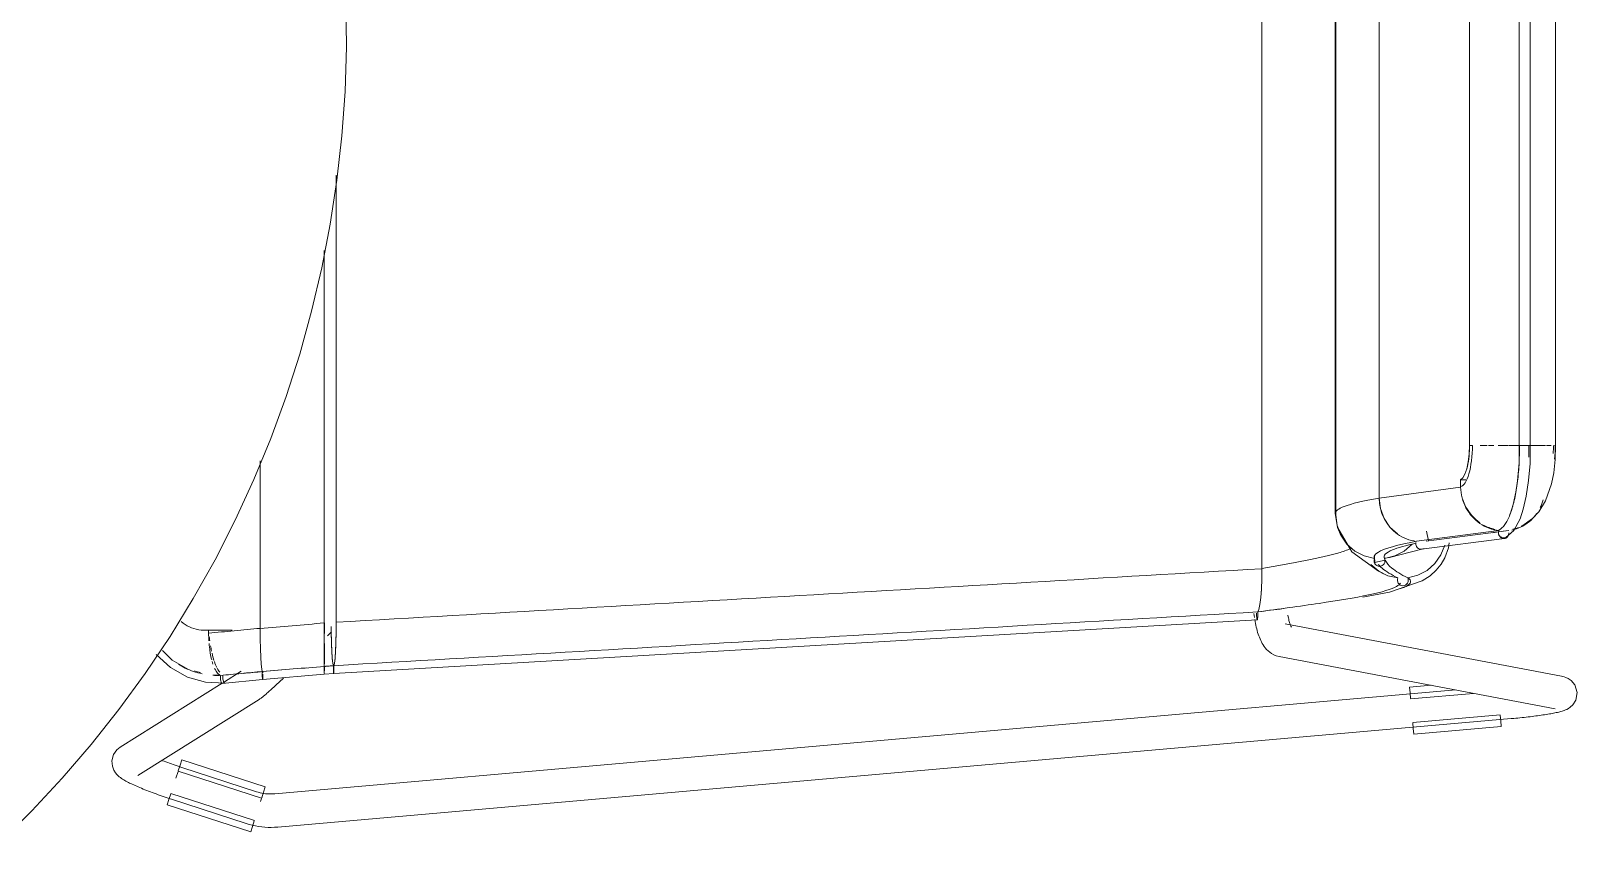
# Model space of a CAD drawing. Header units: millimetres. Extents: x 155927 to 295199, y -4084 to 97293.
# Drawn here: x 160035 to 160591, y 17118 to 17409 of the extents above; entities that cross this region are included whole.
import ezdxf

# ---------------------------------------------------------------- set-up
doc = ezdxf.new("R2010")
doc.units = ezdxf.units.MM
doc.header["$MEASUREMENT"] = 0
doc.layers.add('I-FURN', color=8, linetype='CONTINUOUS', lineweight=9)

msp = doc.modelspace()

# ---------------------------------------------------------------- linework, layer by layer
at = {"layer": 'I-FURN'}
for p, q in [((160477.61, 17216.29), (160477.61, 17599.69)), ((160477.61, 17599.69), (160477.61, 17216.29)), ((160503.96, 17579.84), (160503.96, 17275.04)), ((160504.12, 17235.6), (160504.12, 17580.38)), ((160504.12, 17580.38), (160504.12, 17235.6)), ((160519.71, 17241.63), (160519.71, 17574.34)), ((160519.71, 17574.34), (160519.71, 17241.63)), ((160552.18, 17555.42), (160552.18, 17260.56)), ((160552.24, 17260.56), (160552.24, 17555.42)), ((160570.08, 17555.42), (160570.08, 17260.56)), ((160574.04, 17260.56), (160574.04, 17555.42)), ((160583.08, 17260.56), (160583.08, 17555.42)), ((160148.55, 17403.67), (160148.41, 17419.67)), ((160148.06, 17387.68), (160148.55, 17403.67)), ((160146.93, 17371.72), (160148.06, 17387.68)), ((160145.16, 17355.82), (160146.93, 17371.72)), ((160142.76, 17340), (160145.16, 17355.82)), ((160144.88, 17197.04), (160144.88, 17357.61)), ((160144.88, 17357.61), (160144.88, 17197.04)), ((160139.72, 17324.29), (160142.76, 17340)), ((160140.56, 17196.77), (160140.56, 17330.51)), ((160140.56, 17330.51), (160140.56, 17196.77)), ((160136.06, 17308.72), (160139.72, 17324.29)), ((160131.78, 17293.3), (160136.06, 17308.72)), ((160126.89, 17278.07), (160131.78, 17293.3)), ((160121.39, 17263.05), (160126.89, 17278.07)), ((160503.96, 17275.04), (160503.96, 17236.13)), ((160115.3, 17248.25), (160121.39, 17263.05)), ((160552.18, 17260.56), (160552.07, 17257.53)), ((160558.56, 17260.56), (160556.09, 17260.56)), ((160560.92, 17260.56), (160559.08, 17260.56)), ((160566.1, 17260.56), (160562.55, 17260.56)), ((160566.3, 17260.56), (160570.11, 17260.56)), ((160570.11, 17260.56), (160566.3, 17260.56)), ((160570, 17254.34), (160570.08, 17260.56)), ((160574.04, 17260.56), (160570.09, 17260.56)), ((160570.09, 17260.56), (160570.19, 17260.56)), ((160570.19, 17260.56), (160570.42, 17260.56)), ((160570.42, 17260.56), (160570.75, 17260.56)), ((160570.75, 17260.56), (160571.16, 17260.56)), ((160571.16, 17260.56), (160571.64, 17260.56)), ((160571.64, 17260.56), (160572.14, 17260.56)), ((160572.14, 17260.56), (160572.63, 17260.56)), ((160572.63, 17260.56), (160573.08, 17260.56)), ((160573.08, 17260.56), (160573.47, 17260.56)), ((160573.47, 17260.56), (160573.78, 17260.56)), ((160573.78, 17260.56), (160573.97, 17260.56)), ((160573.8, 17260.56), (160576.83, 17260.56)), ((160576.81, 17260.56), (160573.8, 17260.56)), ((160574.04, 17260.56), (160573.95, 17254.02)), ((160573.97, 17260.56), (160574.04, 17260.56)), ((160579.56, 17260.56), (160576.98, 17260.56)), ((160581.59, 17260.56), (160579.84, 17260.56)), ((160583.06, 17260.56), (160582.78, 17260.56)), ((160582.91, 17260.56), (160583.08, 17260.56)), ((160583.08, 17260.56), (160582.97, 17255.53)), ((160117.6, 17254.95), (160117.6, 17194.83)), ((160117.6, 17194.83), (160117.6, 17254.95)), ((160551.75, 17254.67), (160551.24, 17252.18)), ((160552.07, 17257.53), (160551.75, 17254.67)), ((160569.47, 17247.77), (160570, 17254.34)), ((160573.95, 17254.02), (160573.46, 17247.9)), ((160582.97, 17255.53), (160582.46, 17250.71)), ((160549.78, 17248.85), (160548.92, 17248.21)), ((160550.57, 17250.2), (160549.78, 17248.85)), ((160551.24, 17252.18), (160550.57, 17250.2)), ((160582.46, 17250.71), (160581.67, 17246.68)), ((160108.62, 17233.72), (160115.3, 17248.25)), ((160548.99, 17245.49), (160519.71, 17241.63)), ((160548.92, 17248.21), (160550.89, 17248.21)), ((160548.92, 17248.21), (160548.99, 17245.49)), ((160548.94, 17248.21), (160550.89, 17248.21)), ((160567.91, 17239.33), (160568.88, 17243.76)), ((160568.88, 17243.76), (160569.47, 17247.77)), ((160573.46, 17247.9), (160572.62, 17242.28)), ((160581.67, 17246.68), (160579.55, 17240.63)), ((160519.71, 17241.63), (160520.19, 17237.86)), ((160520.19, 17237.86), (160521.51, 17234.32)), ((160566.82, 17235.89), (160567.91, 17239.33)), ((160571.52, 17237.59), (160570.36, 17234.13)), ((160572.62, 17242.28), (160571.52, 17237.59)), ((160579.55, 17240.63), (160577.15, 17236.74)), ((160101.36, 17219.46), (160108.62, 17233.72)), ((160503.96, 17236.14), (160504.76, 17231.1)), ((160504.59, 17231.81), (160504.12, 17235.6)), ((160504.12, 17235.6), (160504.59, 17231.81)), ((160505.96, 17228.24), (160504.59, 17231.81)), ((160504.59, 17231.81), (160505.95, 17228.24)), ((160521.51, 17234.32), (160523.59, 17231.2)), ((160570.36, 17234.13), (160568.17, 17230.02)), ((160574.86, 17234.27), (160570.96, 17231.59)), ((160577.15, 17236.74), (160574.86, 17234.27)), ((160504.76, 17231.1), (160506.13, 17227.92)), ((160504.83, 17230.95), (160509.94, 17222.29)), ((160505.95, 17228.24), (160508.12, 17225.1)), ((160508.13, 17225.1), (160505.96, 17228.24)), ((160523.59, 17231.2), (160526.33, 17228.72)), ((160562.79, 17229.93), (160533.09, 17226.09)), ((160535, 17223.26), (160564.77, 17227.11)), ((160536.64, 17226.11), (160566.33, 17229.95)), ((160537.42, 17226.23), (160536.73, 17229.72)), ((160565.14, 17229.8), (160560.37, 17229.18)), ((160568.17, 17230.02), (160565.27, 17227.47)), ((160570.96, 17231.59), (160570.77, 17231.49)), ((160508.12, 17225.1), (160511, 17222.59)), ((160511, 17222.6), (160508.13, 17225.1)), ((160509.94, 17222.29), (160519.48, 17215.31)), ((160514.4, 17220.84), (160511, 17222.6)), ((160511, 17222.59), (160514.39, 17220.84)), ((160514.39, 17220.84), (160518.11, 17219.94)), ((160518.09, 17221.01), (160518.14, 17218.13)), ((160521.61, 17219.94), (160525.33, 17220.84)), ((160535.08, 17223.27), (160523.46, 17220.3)), ((160525.33, 17220.84), (160528.72, 17222.59)), ((160528.72, 17222.59), (160531.6, 17225.1)), ((160532.94, 17225.62), (160532.9, 17225.12)), ((160532.9, 17225.12), (160532.98, 17224.63)), ((160532.98, 17224.63), (160533.17, 17224.17)), ((160533.17, 17224.17), (160533.47, 17223.79)), ((160533.47, 17223.79), (160533.85, 17223.5)), ((160533.85, 17223.5), (160534.29, 17223.31)), ((160534.29, 17223.31), (160534.76, 17223.24)), ((160534.76, 17223.24), (160535.23, 17223.31)), ((160535.23, 17223.31), (160535.67, 17223.5)), ((160539.76, 17218.11), (160541.93, 17221.19)), ((160541.93, 17221.19), (160543.33, 17224.71)), ((160543.38, 17220.12), (160544.67, 17223.72)), ((160544.67, 17223.72), (160544.9, 17225.49)), ((160093.54, 17205.5), (160101.36, 17219.46)), ((160477.56, 17212.52), (160477.61, 17216.29)), ((160477.61, 17216.21), (160477.56, 17212.52)), ((160519.56, 17215.37), (160516.72, 17217.76)), ((160516.72, 17217.76), (160519.56, 17215.36)), ((160517.91, 17218.98), (160517.95, 17219.48)), ((160517.94, 17219.47), (160517.91, 17218.98)), ((160517.99, 17218.49), (160517.91, 17218.98)), ((160517.91, 17218.98), (160517.99, 17218.49)), ((160518.11, 17219.94), (160517.94, 17219.47)), ((160517.95, 17219.48), (160518.11, 17219.95)), ((160518.19, 17218.04), (160517.99, 17218.49)), ((160517.99, 17218.49), (160518.19, 17218.03)), ((160518.01, 17218.43), (160521.9, 17219.27)), ((160518.51, 17217.66), (160518.19, 17218.04)), ((160518.19, 17218.03), (160518.51, 17217.65)), ((160518.91, 17217.36), (160518.51, 17217.66)), ((160518.51, 17217.65), (160518.91, 17217.36)), ((160519.37, 17217.17), (160518.91, 17217.36)), ((160518.91, 17217.36), (160519.37, 17217.17)), ((160519.86, 17217.11), (160519.37, 17217.17)), ((160519.37, 17217.17), (160519.86, 17217.1)), ((160519.48, 17215.31), (160521.23, 17214.42)), ((160522.88, 17213.73), (160519.56, 17215.37)), ((160519.56, 17215.36), (160522.88, 17213.72)), ((160520.35, 17217.17), (160519.86, 17217.11)), ((160519.86, 17217.1), (160520.35, 17217.17)), ((160520.81, 17217.36), (160520.35, 17217.17)), ((160520.35, 17217.17), (160520.81, 17217.36)), ((160521.21, 17217.66), (160520.81, 17217.36)), ((160520.81, 17217.36), (160521.21, 17217.65)), ((160521.53, 17218.04), (160521.21, 17217.66)), ((160521.21, 17217.65), (160521.53, 17218.03)), ((160521.73, 17218.49), (160521.53, 17218.04)), ((160521.53, 17218.03), (160521.73, 17218.49)), ((160523.46, 17220.3), (160521.59, 17219.98)), ((160521.61, 17219.95), (160521.77, 17219.48)), ((160521.78, 17219.47), (160521.61, 17219.94)), ((160521.81, 17218.98), (160521.73, 17218.49)), ((160521.73, 17218.49), (160521.81, 17218.98)), ((160521.77, 17219.48), (160521.81, 17218.98)), ((160521.81, 17218.98), (160521.78, 17219.47)), ((160533.61, 17213.89), (160536.93, 17215.63)), ((160536.93, 17215.63), (160539.76, 17218.11)), ((160538.01, 17213.69), (160540.26, 17215.68)), ((160540.26, 17215.68), (160542.04, 17217.85)), ((160542.04, 17217.85), (160543.38, 17220.12)), ((160477.4, 17208.99), (160477.56, 17212.52)), ((160477.55, 17212.46), (160477.4, 17208.98)), ((160526.5, 17212.94), (160522.88, 17213.73)), ((160522.88, 17213.72), (160526.5, 17212.94)), ((160523.47, 17207.88), (160535.19, 17211.87)), ((160526.34, 17212.46), (160526.31, 17211.96)), ((160526.31, 17211.96), (160526.41, 17211.47)), ((160526.32, 17211.96), (160526.35, 17212.46)), ((160526.41, 17211.47), (160526.32, 17211.96)), ((160526.5, 17212.94), (160526.34, 17212.46)), ((160526.35, 17212.46), (160526.5, 17212.94)), ((160526.61, 17211.02), (160526.41, 17211.47)), ((160526.41, 17211.47), (160526.61, 17211.02)), ((160526.93, 17210.64), (160526.61, 17211.02)), ((160526.61, 17211.02), (160526.93, 17210.64)), ((160527.33, 17210.36), (160526.93, 17210.64)), ((160526.93, 17210.64), (160527.33, 17210.35)), ((160527.79, 17210.17), (160527.33, 17210.36)), ((160527.33, 17210.35), (160527.79, 17210.17)), ((160528.28, 17210.11), (160527.79, 17210.17)), ((160527.79, 17210.17), (160528.28, 17210.11)), ((160528.76, 17210.19), (160528.28, 17210.11)), ((160528.28, 17210.11), (160528.76, 17210.18)), ((160529.22, 17210.38), (160528.76, 17210.19)), ((160528.76, 17210.18), (160529.22, 17210.38)), ((160529.61, 17210.68), (160529.22, 17210.38)), ((160529.22, 17210.38), (160529.61, 17210.68)), ((160529.92, 17211.07), (160529.61, 17210.68)), ((160529.61, 17210.68), (160529.92, 17211.07)), ((160530.11, 17211.53), (160529.92, 17211.07)), ((160529.92, 17211.07), (160530.12, 17211.52)), ((160529.98, 17212.99), (160533.61, 17213.89)), ((160529.98, 17212.99), (160530.15, 17212.52)), ((160530.15, 17212.52), (160529.98, 17212.99)), ((160530.19, 17212.02), (160530.11, 17211.53)), ((160530.12, 17211.52), (160530.19, 17212.02)), ((160530.15, 17212.52), (160530.19, 17212.02)), ((160530.19, 17212.02), (160530.15, 17212.52)), ((160535.19, 17211.87), (160538.01, 17213.69)), ((160085.17, 17191.87), (160093.54, 17205.5)), ((160476.85, 17203.39), (160477.16, 17205.88)), ((160477.16, 17205.85), (160476.85, 17203.39)), ((160477.16, 17205.88), (160477.4, 17208.99)), ((160477.4, 17208.94), (160477.16, 17205.88)), ((160513.81, 17205.98), (160523.47, 17207.88)), ((160474.76, 17199.4), (160474.66, 17200.12)), ((160474.87, 17198.68), (160474.76, 17199.4)), ((160475.69, 17200.23), (160475.68, 17199.73)), ((160475.68, 17199.73), (160475.69, 17200.23)), ((160475.68, 17199.73), (160475.69, 17199.24)), ((160475.69, 17199.24), (160475.68, 17199.73)), ((160475.69, 17199.24), (160475.71, 17198.79)), ((160475.71, 17198.79), (160475.69, 17199.24)), ((160475.71, 17198.79), (160475.75, 17198.41)), ((160475.75, 17198.41), (160475.71, 17198.79)), ((160475.75, 17198.41), (160475.79, 17198.12)), ((160475.79, 17198.12), (160475.75, 17198.41)), ((160476, 17198.14), (160476.04, 17198.44)), ((160476.04, 17198.43), (160476, 17198.14)), ((160476.04, 17198.44), (160476.08, 17198.82)), ((160476.08, 17198.82), (160476.04, 17198.43)), ((160476.08, 17200.74), (160476.49, 17201.64)), ((160476.1, 17200.27), (160476.08, 17200.74)), ((160476.08, 17198.82), (160476.1, 17199.28)), ((160476.1, 17199.27), (160476.08, 17198.82)), ((160476.48, 17201.64), (160476.09, 17200.74)), ((160476.09, 17200.74), (160476.1, 17200.27)), ((160476.11, 17199.77), (160476.1, 17200.27)), ((160476.1, 17200.27), (160476.11, 17199.77)), ((160476.1, 17199.28), (160476.11, 17199.77)), ((160476.11, 17199.77), (160476.1, 17199.27)), ((160476.85, 17203.38), (160476.48, 17201.64)), ((160476.49, 17201.64), (160476.85, 17203.39)), ((160487, 17199.02), (160486.91, 17199.51)), ((160487.1, 17198.55), (160487, 17199.02)), ((160487.21, 17198.1), (160487.1, 17198.55)), ((160097.8, 17194.12), (160107.56, 17194.12)), ((160099.04, 17193.13), (160099.04, 17194.18)), ((160117.6, 17194.83), (160117.62, 17191.07)), ((160117.62, 17191.07), (160117.6, 17194.71)), ((160140.57, 17192.99), (160140.56, 17196.77)), ((160140.56, 17196.77), (160140.57, 17192.98)), ((160140.57, 17189.42), (160140.57, 17192.98)), ((160140.57, 17192.98), (160140.57, 17189.42)), ((160140.69, 17196.76), (160140.69, 17192.98)), ((160140.69, 17192.98), (160140.69, 17196.76)), ((160141.71, 17192.08), (160143.24, 17193.55)), ((160143.1, 17195.5), (160143.12, 17193.24)), ((160143.12, 17193.24), (160143.2, 17189.69)), ((160143.99, 17178.58), (160475.9, 17197.87)), ((160144.78, 17189.69), (160144.85, 17193.25)), ((160144.85, 17193.25), (160144.88, 17197.04)), ((160475.11, 17197.28), (160474.99, 17197.98)), ((160475.25, 17196.6), (160475.11, 17197.28)), ((160475.39, 17195.93), (160475.25, 17196.6)), ((160475.54, 17195.28), (160475.39, 17195.93)), ((160475.71, 17194.64), (160475.54, 17195.28)), ((160475.88, 17194.01), (160475.71, 17194.64)), ((160475.79, 17198.12), (160475.84, 17197.94)), ((160475.84, 17197.93), (160475.79, 17198.12)), ((160475.84, 17197.93), (160475.9, 17197.87)), ((160475.9, 17197.87), (160475.84, 17197.93)), ((160476.06, 17193.39), (160475.88, 17194.01)), ((160475.9, 17197.87), (160475.95, 17197.95)), ((160475.95, 17197.94), (160475.9, 17197.87)), ((160475.95, 17197.95), (160476, 17198.14)), ((160476, 17198.14), (160475.95, 17197.94)), ((160476.25, 17192.78), (160476.06, 17193.39)), ((160476.46, 17192.19), (160476.25, 17192.78)), ((160585.27, 17177.66), (160485.98, 17196.47)), ((160487.31, 17197.68), (160487.21, 17198.1)), ((160487.42, 17197.29), (160487.31, 17197.68)), ((160487.53, 17196.92), (160487.42, 17197.29)), ((160487.64, 17196.59), (160487.53, 17196.92)), ((160487.74, 17196.28), (160487.64, 17196.59)), ((160487.84, 17196.01), (160487.74, 17196.28)), ((160487.94, 17195.78), (160487.84, 17196.01)), ((160488.03, 17195.59), (160487.94, 17195.78)), ((160488.1, 17195.44), (160488.03, 17195.59)), ((160488.15, 17195.35), (160488.1, 17195.44)), ((160488.19, 17195.28), (160488.15, 17195.35)), ((160488.21, 17195.25), (160488.19, 17195.28)), ((160076.25, 17178.58), (160085.17, 17191.87)), ((160117.7, 17187.53), (160117.62, 17190.97)), ((160117.62, 17190.97), (160117.7, 17187.54)), ((160117.7, 17187.54), (160117.81, 17184.44)), ((160117.81, 17184.43), (160117.7, 17187.47)), ((160140.58, 17186.29), (160140.57, 17189.42)), ((160140.57, 17189.42), (160140.58, 17186.28)), ((160140.68, 17189.43), (160140.68, 17186.3)), ((160140.68, 17186.3), (160140.68, 17189.42)), ((160143.2, 17189.69), (160143.32, 17186.58)), ((160144.65, 17186.56), (160144.78, 17189.69)), ((160476.68, 17191.61), (160476.46, 17192.19)), ((160476.92, 17191.04), (160476.68, 17191.61)), ((160477.17, 17190.48), (160476.92, 17191.04)), ((160477.44, 17189.93), (160477.17, 17190.48)), ((160477.73, 17189.39), (160477.44, 17189.93)), ((160478.05, 17188.85), (160477.73, 17189.39)), ((160478.41, 17188.32), (160478.05, 17188.85)), ((160478.81, 17187.78), (160478.41, 17188.32)), ((160479.27, 17187.25), (160478.81, 17187.78)), ((160479.79, 17186.73), (160479.27, 17187.25)), ((160085.39, 17180.73), (160080.24, 17185.47)), ((160085.97, 17183.41), (160082.42, 17186.81)), ((160091.8, 17180.05), (160085.97, 17183.41)), ((160117.81, 17184.44), (160117.96, 17181.96)), ((160117.96, 17181.96), (160117.81, 17184.4)), ((160117.96, 17181.96), (160118.14, 17180.22)), ((160118.14, 17180.22), (160117.96, 17181.94)), ((160140.59, 17183.79), (160140.58, 17186.28)), ((160140.58, 17186.28), (160140.59, 17183.78)), ((160140.61, 17182.04), (160140.59, 17183.78)), ((160140.59, 17183.78), (160140.61, 17182.03)), ((160140.62, 17181.15), (160140.61, 17182.04)), ((160140.61, 17182.03), (160140.62, 17181.15)), ((160140.66, 17183.8), (160140.65, 17182.05)), ((160140.65, 17182.05), (160140.66, 17183.8)), ((160140.68, 17186.3), (160140.66, 17183.8)), ((160140.66, 17183.8), (160140.68, 17186.3)), ((160143.32, 17186.58), (160143.49, 17184.08)), ((160143.49, 17184.08), (160143.68, 17182.33)), ((160143.68, 17182.33), (160143.89, 17181.43)), ((160144.09, 17181.42), (160144.3, 17182.31)), ((160144.3, 17182.31), (160144.49, 17184.06)), ((160144.49, 17184.06), (160144.65, 17186.56)), ((160480.38, 17186.22), (160479.79, 17186.73)), ((160481.07, 17185.74), (160480.38, 17186.22)), ((160481.86, 17185.3), (160481.07, 17185.74)), ((160482.76, 17184.94), (160481.86, 17185.3)), ((160483.74, 17184.68), (160482.76, 17184.94)), ((160483.74, 17184.68), (160583.03, 17165.87)), ((160066.82, 17165.66), (160076.25, 17178.58)), ((160091.4, 17177.34), (160085.39, 17180.73)), ((160097.92, 17175.47), (160091.4, 17177.34)), ((160103.94, 17175.06), (160118.43, 17176.48)), ((160110.79, 17179.4), (160104.34, 17175.36)), ((160118.33, 17179.33), (160118.14, 17180.22)), ((160118.14, 17180.22), (160118.33, 17179.33)), ((160118.33, 17178.86), (160118.32, 17178.36)), ((160118.32, 17178.37), (160118.33, 17178.86)), ((160118.33, 17177.88), (160118.32, 17178.37)), ((160118.32, 17178.36), (160118.33, 17177.87)), ((160118.33, 17179.33), (160118.33, 17178.86)), ((160118.33, 17178.86), (160118.33, 17179.33)), ((160118.34, 17177.42), (160118.33, 17177.88)), ((160118.33, 17177.87), (160118.34, 17177.42)), ((160118.34, 17177.42), (160118.36, 17177.03)), ((160118.36, 17177.04), (160118.34, 17177.42)), ((160118.38, 17176.74), (160118.36, 17177.04)), ((160118.36, 17177.03), (160118.38, 17176.74)), ((160118.38, 17176.74), (160118.4, 17176.55)), ((160118.43, 17176.48), (160118.4, 17176.55)), ((160118.4, 17176.55), (160118.43, 17176.48)), ((160118.43, 17176.48), (160140.63, 17178.31)), ((160118.45, 17176.55), (160118.43, 17176.48)), ((160118.43, 17176.48), (160118.45, 17176.54)), ((160118.48, 17176.74), (160118.45, 17176.55)), ((160118.45, 17176.54), (160118.48, 17176.73)), ((160118.5, 17177.03), (160118.48, 17176.74)), ((160118.48, 17176.73), (160118.5, 17177.02)), ((160118.5, 17177.02), (160118.52, 17177.41)), ((160118.51, 17177.41), (160118.5, 17177.03)), ((160118.53, 17177.86), (160118.51, 17177.41)), ((160118.53, 17178.85), (160118.52, 17179.32)), ((160118.52, 17179.32), (160118.53, 17178.85)), ((160118.52, 17177.41), (160118.53, 17177.86)), ((160118.53, 17177.86), (160118.53, 17178.35)), ((160118.53, 17178.35), (160118.53, 17177.86)), ((160124.55, 17175.66), (160125.01, 17176.08)), ((160125.01, 17176.08), (160125.47, 17176.51)), ((160125.47, 17176.51), (160125.94, 17176.95)), ((160140.62, 17180.68), (160140.62, 17181.15)), ((160140.62, 17181.15), (160140.62, 17180.68)), ((160140.62, 17180.18), (160140.62, 17180.68)), ((160140.62, 17180.68), (160140.62, 17180.18)), ((160140.62, 17179.69), (160140.62, 17180.18)), ((160140.62, 17180.18), (160140.62, 17179.69)), ((160140.62, 17179.24), (160140.62, 17179.69)), ((160140.62, 17179.69), (160140.62, 17179.24)), ((160140.62, 17178.86), (160140.62, 17179.24)), ((160140.62, 17179.24), (160140.62, 17178.85)), ((160140.62, 17178.57), (160140.62, 17178.86)), ((160140.62, 17178.85), (160140.62, 17178.56)), ((160140.64, 17179.7), (160140.63, 17179.25)), ((160140.63, 17179.24), (160140.64, 17179.69)), ((160140.63, 17179.25), (160140.63, 17178.86)), ((160140.63, 17178.86), (160140.63, 17179.24)), ((160143.99, 17178.58), (160140.63, 17178.31)), ((160140.63, 17178.38), (160140.63, 17178.31)), ((160140.63, 17178.31), (160140.63, 17178.38)), ((160140.63, 17178.31), (160140.63, 17178.38)), ((160140.63, 17178.37), (160140.63, 17178.31)), ((160140.64, 17181.16), (160140.64, 17180.69)), ((160140.64, 17180.68), (160140.64, 17181.15)), ((160140.64, 17180.69), (160140.64, 17180.19)), ((160140.64, 17180.19), (160140.64, 17180.68)), ((160140.64, 17180.19), (160140.64, 17179.7)), ((160140.64, 17179.69), (160140.64, 17180.19)), ((160143.89, 17181.43), (160143.88, 17180.96)), ((160143.88, 17180.96), (160143.88, 17180.46)), ((160143.88, 17180.46), (160143.88, 17179.97)), ((160143.88, 17179.97), (160143.89, 17179.52)), ((160143.89, 17179.52), (160143.91, 17179.14)), ((160143.91, 17179.14), (160143.93, 17178.84)), ((160143.93, 17178.84), (160143.96, 17178.65)), ((160143.96, 17178.65), (160143.99, 17178.58)), ((160143.99, 17178.58), (160144.01, 17178.65)), ((160144.01, 17178.65), (160144.04, 17178.84)), ((160144.04, 17178.84), (160144.06, 17179.13)), ((160144.06, 17179.13), (160144.08, 17179.51)), ((160144.08, 17179.51), (160144.09, 17179.96)), ((160144.1, 17180.95), (160144.09, 17181.42)), ((160144.09, 17179.96), (160144.1, 17180.45)), ((160144.1, 17180.45), (160144.1, 17180.95)), ((160585.68, 17177.57), (160585.27, 17177.66)), ((160586.2, 17177.43), (160585.68, 17177.57)), ((160586.82, 17177.22), (160586.2, 17177.43)), ((160587.62, 17176.84), (160586.82, 17177.22)), ((160588.7, 17176.1), (160587.62, 17176.84)), ((160590.03, 17174.52), (160588.7, 17176.1)), ((160103.97, 17175.13), (160067.2, 17152.1)), ((160104.83, 17175.18), (160097.92, 17175.47)), ((160118.65, 17170.35), (160118.89, 17170.55)), ((160118.89, 17170.55), (160119.14, 17170.76)), ((160119.14, 17170.76), (160119.41, 17170.99)), ((160119.41, 17170.99), (160119.69, 17171.24)), ((160119.69, 17171.24), (160119.98, 17171.49)), ((160119.98, 17171.49), (160120.29, 17171.77)), ((160120.29, 17171.77), (160120.61, 17172.05)), ((160120.61, 17172.05), (160120.95, 17172.35)), ((160120.95, 17172.35), (160121.3, 17172.67)), ((160121.3, 17172.67), (160121.66, 17173)), ((160121.66, 17173), (160122.04, 17173.34)), ((160122.04, 17173.34), (160122.43, 17173.7)), ((160122.43, 17173.7), (160122.83, 17174.07)), ((160547.31, 17172.69), (160122.81, 17135.39)), ((160122.83, 17174.07), (160123.25, 17174.45)), ((160123.25, 17174.45), (160123.67, 17174.84)), ((160123.67, 17174.84), (160124.11, 17175.24)), ((160124.11, 17175.24), (160124.55, 17175.66)), ((160538.58, 17174.42), (160530.68, 17173.72)), ((160530.86, 17171.68), (160530.68, 17173.72)), ((160531.04, 17169.62), (160530.86, 17171.68)), ((160531.05, 17169.49), (160553.66, 17171.48)), ((160590.03, 17174.52), (160590.86, 17171.77)), ((160590.86, 17171.77), (160590.38, 17169.01)), ((160056.87, 17153.13), (160066.82, 17165.66)), ((160073.58, 17141.93), (160117.16, 17169.23)), ((160117.16, 17169.23), (160117.49, 17169.45)), ((160117.49, 17169.45), (160117.74, 17169.63)), ((160117.74, 17169.63), (160117.97, 17169.8)), ((160117.97, 17169.8), (160118.19, 17169.98)), ((160118.19, 17169.98), (160118.42, 17170.16)), ((160118.42, 17170.16), (160118.65, 17170.35)), ((160585.46, 17165.07), (160585.07, 17164.95)), ((160585.86, 17165.19), (160585.46, 17165.07)), ((160586.26, 17165.33), (160585.86, 17165.19)), ((160586.69, 17165.5), (160586.26, 17165.33)), ((160587.16, 17165.72), (160586.69, 17165.5)), ((160587.72, 17166.02), (160587.16, 17165.72)), ((160588.43, 17166.5), (160587.72, 17166.02)), ((160589.34, 17167.35), (160588.43, 17166.5)), ((160590.38, 17169.01), (160589.34, 17167.35)), ((160123.86, 17123.44), (160567.18, 17162.39)), ((160563.21, 17163.8), (160531.8, 17161.04)), ((160531.99, 17158.86), (160531.81, 17160.92)), ((160563.58, 17159.57), (160532.17, 17156.81)), ((160563.22, 17163.68), (160563.4, 17161.62)), ((160563.4, 17161.62), (160563.58, 17159.57)), ((160567.34, 17162.4), (160567.18, 17162.39)), ((160568.09, 17162.47), (160567.34, 17162.4)), ((160568.84, 17162.54), (160568.09, 17162.47)), ((160569.59, 17162.61), (160568.84, 17162.54)), ((160570.34, 17162.68), (160569.59, 17162.61)), ((160571.08, 17162.76), (160570.34, 17162.68)), ((160571.81, 17162.84), (160571.08, 17162.76)), ((160572.54, 17162.92), (160571.81, 17162.84)), ((160573.25, 17163), (160572.54, 17162.92)), ((160573.96, 17163.08), (160573.25, 17163)), ((160574.66, 17163.17), (160573.96, 17163.08)), ((160575.35, 17163.25), (160574.66, 17163.17)), ((160576.03, 17163.34), (160575.35, 17163.25)), ((160576.69, 17163.43), (160576.03, 17163.34)), ((160577.34, 17163.52), (160576.69, 17163.43)), ((160577.97, 17163.61), (160577.34, 17163.52)), ((160578.59, 17163.7), (160577.97, 17163.61)), ((160579.19, 17163.79), (160578.59, 17163.7)), ((160579.78, 17163.88), (160579.19, 17163.79)), ((160580.35, 17163.97), (160579.78, 17163.88)), ((160580.9, 17164.07), (160580.35, 17163.97)), ((160581.43, 17164.16), (160580.9, 17164.07)), ((160581.95, 17164.25), (160581.43, 17164.16)), ((160582.44, 17164.35), (160581.95, 17164.25)), ((160582.92, 17164.44), (160582.44, 17164.35)), ((160583.38, 17164.54), (160582.92, 17164.44)), ((160583.82, 17164.64), (160583.38, 17164.54)), ((160584.25, 17164.74), (160583.82, 17164.64)), ((160584.66, 17164.84), (160584.25, 17164.74)), ((160585.07, 17164.95), (160584.66, 17164.84)), ((160532.17, 17156.81), (160531.99, 17158.86)), ((160046.43, 17141), (160056.87, 17153.13)), ((160064.86, 17149.47), (160064.27, 17147.24)), ((160066.08, 17151.2), (160064.86, 17149.47)), ((160066.08, 17151.2), (160067.2, 17152.1)), ((160064.27, 17147.24), (160064.44, 17145.27)), ((160064.44, 17145.27), (160064.97, 17143.89)), ((160064.97, 17143.89), (160065.53, 17142.97)), ((160065.53, 17142.97), (160066.05, 17142.35)), ((160082.46, 17147.29), (160083.08, 17147.06)), ((160083.08, 17147.06), (160083.72, 17146.82)), ((160083.72, 17146.82), (160084.37, 17146.59)), ((160084.37, 17146.59), (160085.02, 17146.35)), ((160085.02, 17146.35), (160085.69, 17146.12)), ((160085.69, 17146.12), (160086.36, 17145.88)), ((160086.36, 17145.88), (160087.04, 17145.65)), ((160087.04, 17145.65), (160087.73, 17145.41)), ((160088.05, 17143.43), (160087.25, 17140.95)), ((160087.73, 17145.41), (160088.42, 17145.18)), ((160088.08, 17143.53), (160118.09, 17133.84)), ((160088.12, 17143.64), (160088.76, 17145.62)), ((160088.42, 17145.18), (160089.11, 17144.96)), ((160088.76, 17145.62), (160089.39, 17147.57)), ((160089.11, 17144.96), (160089.44, 17144.85)), ((160119.4, 17137.88), (160089.39, 17147.57)), ((160116.25, 17136.14), (160089.44, 17144.85)), ((160035.52, 17129.31), (160046.43, 17141)), ((160066.05, 17142.35), (160066.52, 17141.88)), ((160066.52, 17141.88), (160066.94, 17141.51)), ((160066.94, 17141.51), (160067.35, 17141.2)), ((160067.35, 17141.2), (160067.74, 17140.92)), ((160067.74, 17140.92), (160068.12, 17140.67)), ((160068.12, 17140.67), (160068.52, 17140.42)), ((160068.52, 17140.42), (160068.91, 17140.19)), ((160068.91, 17140.19), (160069.33, 17139.96)), ((160069.33, 17139.96), (160069.75, 17139.73)), ((160069.75, 17139.73), (160070.19, 17139.5)), ((160070.19, 17139.5), (160070.65, 17139.27)), ((160070.65, 17139.27), (160071.12, 17139.04)), ((160071.12, 17139.04), (160071.61, 17138.81)), ((160071.61, 17138.81), (160072.12, 17138.57)), ((160072.12, 17138.57), (160072.65, 17138.33)), ((160072.65, 17138.33), (160073.19, 17138.09)), ((160073.19, 17138.09), (160073.76, 17137.85)), ((160073.76, 17137.85), (160074.33, 17137.61)), ((160074.33, 17137.61), (160074.93, 17137.36)), ((160074.93, 17137.36), (160075.54, 17137.11)), ((160119.4, 17137.88), (160118.77, 17135.93)), ((160075.54, 17137.11), (160076.17, 17136.86)), ((160076.17, 17136.86), (160076.81, 17136.61)), ((160076.81, 17136.61), (160077.46, 17136.35)), ((160077.46, 17136.35), (160078.13, 17136.1)), ((160078.13, 17136.1), (160078.8, 17135.85)), ((160078.8, 17135.85), (160079.49, 17135.59)), ((160079.49, 17135.59), (160080.19, 17135.34)), ((160080.19, 17135.34), (160080.9, 17135.08)), ((160080.9, 17135.08), (160081.61, 17134.83)), ((160081.61, 17134.83), (160082.34, 17134.58)), ((160082.34, 17134.58), (160083.06, 17134.33)), ((160083.06, 17134.33), (160083.8, 17134.08)), ((160083.8, 17134.08), (160084.53, 17133.83)), ((160084.17, 17131.41), (160084.8, 17133.37)), ((160084.53, 17133.83), (160085.27, 17133.59)), ((160084.8, 17133.37), (160085.44, 17135.34)), ((160085.27, 17133.59), (160085.73, 17133.44)), ((160115.48, 17125.77), (160085.48, 17135.46)), ((160085.73, 17133.44), (160112.54, 17124.73)), ((160116.28, 17136.13), (160116.25, 17136.14)), ((160116.91, 17135.94), (160116.28, 17136.13)), ((160117.55, 17135.77), (160116.91, 17135.94)), ((160118.2, 17135.63), (160117.55, 17135.77)), ((160118.06, 17133.74), (160117.68, 17132.58)), ((160118.77, 17135.93), (160118.13, 17133.96)), ((160118.85, 17135.52), (160118.2, 17135.63)), ((160119.51, 17135.43), (160118.85, 17135.52)), ((160120.17, 17135.37), (160119.51, 17135.43)), ((160120.83, 17135.34), (160120.17, 17135.37)), ((160121.49, 17135.33), (160120.83, 17135.34)), ((160122.15, 17135.35), (160121.49, 17135.33)), ((160122.81, 17135.39), (160122.15, 17135.35)), ((160024.15, 17118.05), (160035.52, 17129.31)), ((160114.18, 17121.72), (160084.17, 17131.41)), ((160112.54, 17124.73), (160113.63, 17124.39)), ((160113.63, 17124.39), (160114.74, 17124.11)), ((160114.81, 17123.68), (160114.18, 17121.72)), ((160114.74, 17124.11), (160115.85, 17123.86)), ((160115.45, 17125.65), (160114.81, 17123.68)), ((160115.85, 17123.86), (160116.98, 17123.67)), ((160116.98, 17123.67), (160118.11, 17123.51)), ((160118.11, 17123.51), (160119.25, 17123.41)), ((160119.25, 17123.41), (160120.39, 17123.34)), ((160120.39, 17123.34), (160121.53, 17123.33)), ((160121.53, 17123.33), (160122.67, 17123.36)), ((160122.67, 17123.36), (160123.81, 17123.43)), ((160123.81, 17123.43), (160123.86, 17123.44))]:
    msp.add_line(p, q, dxfattribs=at)
for centre, major_axis, ratio, start_param, end_param in [((160567.33, 17260.56), (15.75, 0), 0.000004, 3.431839, 3.614078), ((160578.8, 17260.56), (0, -12.4), 0.287441, 1.332781, 1.570796), ((160534.78, 17241.76), (0, -15.78), 0.955139, 4.720632, 5.68731), ((160534.78, 17241.76), (0, -15.78), 0.955139, 5.687432, 5.928979), ((160534.78, 17241.76), (0, -15.78), 0.955139, 5.929149, 6.170649), ((160534.77, 17225.2), (0, -1.96), 0.955139, 4.501447, 6.790779)]:
    msp.add_ellipse(centre, major_axis=major_axis, ratio=ratio, start_param=start_param, end_param=end_param, dxfattribs=at)
for points in [[(160553.31, 17260.56), (160553.25, 17256.77), (160552.28, 17249.38), (160550.12, 17246), (160549, 17245.74)], [(160551.29, 17252.18), (160551.84, 17254.23), (160552.12, 17256.95), (160552.22, 17259.73)], [(160570.11, 17260.56), (160570.16, 17258.22), (160570.08, 17253.56), (160569.45, 17246.71), (160568.34, 17240.57), (160566.81, 17235.49), (160564.92, 17231.79), (160563.51, 17230.48), (160562.78, 17230.13)], [(160573.51, 17260.56), (160573.54, 17259.13), (160573.53, 17257.71), (160573.5, 17256.3)], [(160582.99, 17260.56), (160583, 17258.85), (160582.92, 17257.17), (160582.77, 17255.59)], [(160548.99, 17245.49), (160549.03, 17244.2), (160549.39, 17241.7), (160550.8, 17238.1), (160553, 17234.95), (160555.83, 17232.42), (160559.17, 17230.66), (160561.55, 17230.08), (160562.79, 17229.93)], [(160550.87, 17238.52), (160550.44, 17239.34), (160550.04, 17240.19), (160549.76, 17241.08)], [(160555.91, 17232.76), (160553.86, 17234.2), (160552.24, 17236.18), (160550.93, 17238.4)], [(160577.6, 17238.18), (160578.03, 17239.07), (160578.43, 17239.99), (160578.67, 17240.95)], [(160503.96, 17236.13), (160503.96, 17235.95), (160504.02, 17235.78), (160504.12, 17235.6)], [(160561.27, 17230.39), (160559.89, 17230.7), (160558.52, 17231.2), (160557.26, 17231.9)], [(160562.61, 17229.17), (160562.6, 17229.34), (160562.6, 17229.51), (160562.64, 17229.66)], [(160569.67, 17231.02), (160569.04, 17230.77), (160568.39, 17230.61), (160567.73, 17230.47)], [(160518.11, 17219.95), (160517.56, 17220.97), (160519.53, 17223.02), (160527.59, 17225.06), (160533.09, 17226.09)], [(160477.61, 17216.21), (160422.25, 17213.01), (160366.83, 17209.82), (160311.37, 17206.62)], [(160311.37, 17206.62), (160255.91, 17203.43), (160200.41, 17200.23), (160144.88, 17197.04)], [(160476.09, 17200.74), (160420.85, 17197.52), (160310.25, 17191.08), (160199.49, 17184.64), (160144.09, 17181.42)], [(160476.1, 17200.75), (160479.16, 17201.14), (160482.25, 17201.53), (160485.3, 17201.92)], [(160099.04, 17194.18), (160098.54, 17194.13), (160098.03, 17194.11), (160097.52, 17194.12)], [(160099.04, 17193.13), (160102.07, 17193.39), (160108.21, 17193.93), (160114.46, 17194.52), (160117.6, 17194.83)], [(160099.14, 17190.34), (160099.09, 17191.25), (160099.05, 17192.18), (160099.04, 17193.13)], [(160129.07, 17195.74), (160125.24, 17195.4), (160121.42, 17195.05), (160117.6, 17194.71)], [(160140.56, 17196.77), (160136.73, 17196.43), (160132.9, 17196.09), (160129.07, 17195.74)], [(160099.51, 17186.78), (160099.39, 17187.63), (160099.27, 17188.5), (160099.21, 17189.41)], [(160099.28, 17191.72), (160099.33, 17191.24), (160099.4, 17190.77), (160099.46, 17190.31)], [(160099.73, 17188.6), (160099.84, 17187.92), (160099.97, 17187.27), (160100.11, 17186.61)], [(160100.26, 17185.94), (160100.47, 17185.02), (160100.71, 17184.08), (160100.95, 17183.23)], [(160100.61, 17181.96), (160100.51, 17182.25), (160100.42, 17182.56), (160100.33, 17182.87)], [(160101.1, 17182.9), (160101.37, 17182.09), (160101.66, 17181.28), (160101.95, 17180.73)], [(160093.98, 17179.56), (160094.69, 17179.3), (160095.42, 17179.12), (160096.15, 17178.99)], [(160102.96, 17177.94), (160102.14, 17177.91), (160101.32, 17177.92), (160100.51, 17177.97)], [(160100.6, 17178.04), (160101.25, 17177.98), (160101.9, 17177.97), (160102.55, 17177.98)], [(160103.38, 17177.9), (160102.99, 17178.04), (160102.24, 17178.61), (160101.54, 17179.75), (160101.21, 17180.44)], [(160102.07, 17180.48), (160102.38, 17179.84), (160102.7, 17179.45), (160103.02, 17179.12)], [(160103.38, 17177.9), (160105.82, 17178.13), (160110.77, 17178.61), (160115.81, 17179.09), (160118.33, 17179.33)], [(160111.44, 17178.61), (160113.78, 17178.85), (160116.15, 17179.08), (160118.52, 17179.32)], [(160140.62, 17181.15), (160136.9, 17180.84), (160129.47, 17180.24), (160122.04, 17179.64), (160118.33, 17179.33)], [(160129.47, 17180.23), (160125.82, 17179.93), (160122.17, 17179.62), (160118.52, 17179.32)], [(160134.31, 17180.63), (160133.9, 17180.6), (160133.49, 17180.56), (160133.08, 17180.53)], [(160140.62, 17181.15), (160141.2, 17181.19), (160142.35, 17181.28), (160143.51, 17181.37), (160144.09, 17181.42)], [(160140.64, 17181.16), (160141.18, 17181.2), (160142.26, 17181.29), (160143.35, 17181.38), (160143.89, 17181.43)]]:
    msp.add_open_spline(points, degree=3, dxfattribs=at)
for points, knots in [([(160519.71, 17241.63), (160513.99, 17240.63), (160506.35, 17238.79), (160503.96, 17236.96), (160503.96, 17236.14)], [0, 0, 0, 0, 0.5, 0.9107154, 0.9107154, 0.9107154, 0.9107154]), ([(160567.45, 17230.14), (160568.22, 17230.3), (160570.12, 17230.87), (160572.98, 17232.43), (160575.17, 17234.43), (160576.17, 17235.82), (160576.44, 17236.22)], [0.0592823, 0.0592823, 0.0592823, 0.0592823, 0.1666667, 0.3333333, 0.5, 0.565028, 0.565028, 0.565028, 0.565028]), ([(160562.79, 17229.93), (160562.73, 17229.79), (160562.66, 17229.57), (160562.62, 17229.29), (160562.61, 17229.01), (160562.64, 17228.71), (160562.73, 17228.42), (160562.84, 17228.15), (160563.04, 17227.83), (160563.34, 17227.51), (160563.71, 17227.28), (160564.07, 17227.15), (160564.38, 17227.1), (160564.65, 17227.09), (160564.92, 17227.13), (160565.16, 17227.2), (160565.41, 17227.31), (160565.71, 17227.51), (160566.02, 17227.83), (160566.24, 17228.23), (160566.34, 17228.58), (160566.37, 17228.84), (160566.38, 17229), (160566.37, 17229.08)], [0, 0, 0, 0, 0.0555556, 0.0833333, 0.1111111, 0.1666667, 0.1944444, 0.2222222, 0.2777778, 0.3333333, 0.3888889, 0.4444444, 0.4791667, 0.5138889, 0.5486111, 0.5833333, 0.6180556, 0.6527778, 0.7222222, 0.7916667, 0.8263889, 0.8611111, 0.8888889, 0.8888889, 0.8888889, 0.8888889]), ([(160566.36, 17229.17), (160566.36, 17229), (160566.32, 17228.71), (160566.17, 17228.33), (160565.92, 17227.92), (160565.39, 17227.46), (160564.53, 17227.21), (160563.74, 17227.44), (160563.21, 17227.83), (160562.89, 17228.22), (160562.75, 17228.52), (160562.7, 17228.68)], [-0.875, -0.875, -0.875, -0.875, -0.8125, -0.765625, -0.71875, -0.625, -0.5, -0.375, -0.3125, -0.25, -0.1875, -0.1875, -0.1875, -0.1875]), ([(160509.89, 17223.59), (160508.74, 17223.1), (160504.5, 17221.64), (160493.78, 17219.21), (160483, 17217.26), (160477.61, 17216.29)], [0.375, 0.375, 0.375, 0.375, 0.5, 0.75, 1, 1, 1, 1]), ([(160521.61, 17219.95), (160521.07, 17220.97), (160522.8, 17222.78), (160529.28, 17224.6), (160533, 17225.39)], [0, 0, 0, 0, 0.5, 0.8877852, 0.8877852, 0.8877852, 0.8877852]), ([(160526.5, 17212.94), (160524.09, 17214.1), (160521.43, 17215.73), (160519.76, 17217.36), (160519.37, 17217.82)], [0, 0, 0, 0, 0.5, 0.696307, 0.696307, 0.696307, 0.696307]), ([(160529.98, 17212.99), (160527.58, 17214.15), (160524.15, 17216.24), (160522.37, 17218.33), (160521.9, 17219.27)], [0, 0, 0, 0, 0.5, 0.9025379, 0.9025379, 0.9025379, 0.9025379]), ([(160476.08, 17200.74), (160483.64, 17201.76), (160498.85, 17203.79), (160517.29, 17206.84), (160525.58, 17209.28), (160527.18, 17210.7), (160527.38, 17211.11)], [0, 0, 0, 0, 0.25, 0.5, 0.75, 0.8499412, 0.8499412, 0.8499412, 0.8499412]), ([(160527.56, 17209.14), (160528.28, 17209.4), (160531.31, 17210.68), (160531.54, 17211.96), (160529.98, 17212.99)], [0.6866019, 0.6866019, 0.6866019, 0.6866019, 0.75, 1, 1, 1, 1]), ([(160099.04, 17194.18), (160096.66, 17193.96), (160093.06, 17194.59), (160090.06, 17196.52), (160089.15, 17197.29)], [0, 0, 0, 0, 0.3333333, 0.5, 0.5, 0.5, 0.5]), ([(160143.89, 17181.43), (160143.74, 17181.71), (160143.54, 17183.11), (160143.32, 17186.46), (160143.19, 17189.62), (160143.12, 17192.73), (160143.1, 17194.74), (160143.1, 17195.5)], [-1, -1, -1, -1, -0.6666667, -0.5, -0.3333333, -0.1666667, -0.0664381, -0.0664381, -0.0664381, -0.0664381]), ([(160144.88, 17197.04), (160144.88, 17195.76), (160144.86, 17193.21), (160144.78, 17189.61), (160144.66, 17186.44), (160144.44, 17183.08), (160144.23, 17181.7), (160144.09, 17181.42)], [-1, -1, -1, -1, -0.833333, -0.666667, -0.5, -0.333333, 0, 0, 0, 0]), ([(160096.7, 17178.5), (160094.62, 17178.94), (160091.66, 17179.92), (160088.99, 17181.47), (160088.19, 17182)], [-0.8210019, -0.8210019, -0.8210019, -0.8210019, -0.6666667, -0.5975811, -0.5975811, -0.5975811, -0.5975811]), ([(160100.15, 17183.55), (160099.96, 17184.29), (160099.74, 17185.36), (160099.55, 17186.48), (160099.5, 17186.77)], [0.5395032, 0.5395032, 0.5395032, 0.5395032, 0.6666667, 0.7087593, 0.7087593, 0.7087593, 0.7087593]), ([(160103.79, 17175.11), (160103.76, 17175.12), (160103.72, 17175.17), (160103.64, 17175.28), (160103.54, 17175.47), (160103.44, 17175.79), (160103.37, 17176.18), (160103.33, 17176.54), (160103.31, 17176.92), (160103.32, 17177.36), (160103.35, 17177.72), (160103.38, 17177.9)], [0.5555556, 0.5555556, 0.5555556, 0.5555556, 0.5833333, 0.6180556, 0.6527778, 0.7222222, 0.7916667, 0.8263889, 0.8611111, 0.9305556, 1, 1, 1, 1]), ([(160104.11, 17178), (160104.1, 17177.78), (160104.11, 17177.29), (160104.19, 17176.54), (160104.35, 17175.87), (160104.52, 17175.44), (160104.64, 17175.28), (160104.68, 17175.24)], [-1, -1, -1, -1, -0.90625, -0.8125, -0.71875, -0.625, -0.5625, -0.5625, -0.5625, -0.5625]), ([(160143.99, 17178.58), (160143.97, 17178.58), (160143.94, 17178.72), (160143.91, 17179.12), (160143.89, 17179.5), (160143.88, 17179.96), (160143.87, 17180.46), (160143.88, 17180.96), (160143.88, 17181.28), (160143.89, 17181.43)], [-0.5, -0.5, -0.5, -0.5, -0.375, -0.3125, -0.25, -0.1875, -0.125, -0.0625, 0, 0, 0, 0]), ([(160144.09, 17181.42), (160144.09, 17181.19), (160144.1, 17180.7), (160144.1, 17180.07), (160144.09, 17179.61), (160144.07, 17179.2), (160144.04, 17178.74), (160144.01, 17178.58), (160143.99, 17178.58)], [-1, -1, -1, -1, -0.90625, -0.8125, -0.765625, -0.71875, -0.625, -0.501507, -0.501507, -0.501507, -0.501507])]:
    msp.add_open_spline(points, degree=3, knots=knots, dxfattribs=at)

doc.saveas('drawing.dxf')
